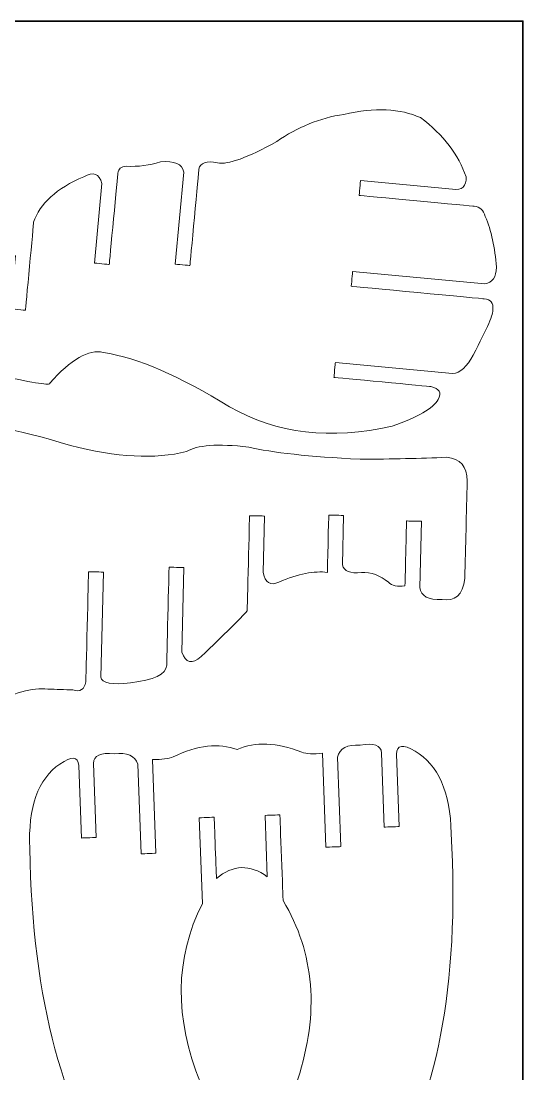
# Model space of a CAD drawing. Header units: inches. Extents: x -305 to 305, y -229 to 229.
# Drawn here: x 210.7 to 304.8, y 31.4 to 228.6 of the extents above; entities that cross this region are included whole.
import ezdxf

# ---------------------------------------------------------------- set-up
doc = ezdxf.new("R2010")
doc.units = ezdxf.units.IN
doc.header["$MEASUREMENT"] = 0
doc.layers.add('Layer 1', color=7, linetype='Continuous')
doc.layers.add('Layer 2', color=5, linetype='Continuous')

msp = doc.modelspace()

# ---------------------------------------------------------------- linework, layer by layer
at = {"layer": 'Layer 1', "lineweight": 9}
for points, knots in [([(291.6181, 197.0943), (293.4155, 196.8835), (294.257, 197.6507), (294.1417, 199.3963), (294.1417, 199.3963), (292.7684, 203.5545), (289.9186, 207.2588), (285.593, 210.509), (285.593, 210.509), (281.8225, 212.224), (277.0359, 212.4304), (271.2336, 211.128), (271.2336, 211.128), (266.7468, 210.4343), (262.5501, 208.7362), (258.6429, 206.0337), (258.6429, 206.0337), (253.1834, 202.99), (249.4933, 201.663), (247.5725, 202.0528), (247.5725, 202.0528), (245.4552, 202.479), (244.29, 202.0828), (244.0767, 200.8645)], [0, 0, 0, 0, 0.16666667, 0.16666667, 0.16666667, 0.16666668, 0.33333333, 0.33333333, 0.33333333, 0.33333334, 0.5, 0.5, 0.5, 0.50000001, 0.66666667, 0.66666667, 0.66666667, 0.66666668, 0.83333333, 0.83333333, 0.83333333, 0.83333334, 1, 1, 1, 1]), ([(241.2169, 200.2964), (240.9291, 201.8408), (239.4705, 202.484), (236.8411, 202.2256), (236.8411, 202.2256), (234.8382, 201.5598), (232.6981, 201.29), (230.4209, 201.417), (230.4209, 201.417), (229.4941, 201.3651), (228.9766, 200.9254), (228.8683, 200.0983)], [0, 0, 0, 0, 0.33333333, 0.33333333, 0.33333333, 0.33333334, 0.66666667, 0.66666667, 0.66666667, 0.66666668, 1, 1, 1, 1]), ([(225.8816, 198.1818), (225.3777, 200.0081), (224.2597, 200.4275), (222.5279, 199.4392), (222.5279, 199.4392), (217.3714, 197.2736), (214.2267, 194.4301), (213.094, 190.9088)], [0, 0, 0, 0, 0.5, 0.5, 0.5, 0.50000001, 1, 1, 1, 1]), ([(225.8816, 198.1818), (225.8816, 198.1818), (224.4782, 183.2724), (224.4782, 183.2724), (224.4782, 183.2724), (224.4782, 183.2724), (227.2598, 183.0106), (227.2598, 183.0106), (227.2598, 183.0106), (227.2598, 183.0106), (228.8683, 200.0983), (228.8683, 200.0983)], [0, 0, 0, 0, 0.33333333, 0.33333333, 0.33333333, 0.33333334, 0.66666667, 0.66666667, 0.66666667, 0.66666668, 1, 1, 1, 1]), ([(241.2169, 200.2962), (241.2169, 200.2962), (239.5956, 183.0725), (239.5956, 183.0725), (239.5956, 183.0725), (239.5956, 183.0725), (242.3772, 182.8106), (242.3772, 182.8106), (242.3772, 182.8106), (242.3772, 182.8106), (244.0767, 200.8643), (244.0767, 200.8643)], [0, 0, 0, 0, 0.33333333, 0.33333333, 0.33333333, 0.33333334, 0.66666667, 0.66666667, 0.66666667, 0.66666668, 1, 1, 1, 1]), ([(291.6183, 197.0943), (291.6183, 197.0943), (274.3546, 198.7192), (274.3546, 198.7192), (274.3546, 198.7192), (274.3546, 198.7192), (274.0927, 195.9377), (274.0927, 195.9377), (274.0927, 195.9377), (274.0927, 195.9377), (295.6698, 193.9068), (295.6698, 193.9068)], [0, 0, 0, 0, 0.33333333, 0.33333333, 0.33333333, 0.33333334, 0.66666667, 0.66666667, 0.66666667, 0.66666668, 1, 1, 1, 1]), ([(180.6662, 190.4028), (180.4701, 192.0958), (179.2458, 192.9782), (176.9948, 193.0507), (176.9948, 193.0507), (173.8447, 193.7483), (172.0182, 191.426), (171.5153, 186.0838), (171.5153, 186.0838), (171.0661, 181.3122), (170.617, 176.5407), (170.1678, 171.7692), (170.1678, 171.7692), (169.8834, 168.3773), (171.1086, 166.1689), (173.8435, 165.1443), (173.8435, 165.1443), (178.0841, 164.7103), (182.0522, 164.7203), (185.7478, 165.1749), (185.7478, 165.1749), (192.532, 165.3316), (199.6648, 164.3214), (207.1457, 162.1443), (207.1457, 162.1443), (213.3225, 160.7616), (216.3113, 160.306), (216.1116, 160.7778), (216.1116, 160.7778), (220.0773, 165.2404), (223.4211, 167.1656), (226.143, 166.5529), (226.143, 166.5529), (232.6533, 165.4928), (240.5305, 162.0933), (249.7735, 156.3551)], [0, 0, 0, 0, 0.11111111, 0.11111111, 0.11111111, 0.11111112, 0.22222222, 0.22222222, 0.22222222, 0.22222223, 0.33333333, 0.33333333, 0.33333333, 0.33333334, 0.44444444, 0.44444444, 0.44444444, 0.44444445, 0.55555556, 0.55555556, 0.55555556, 0.55555557, 0.66666667, 0.66666667, 0.66666667, 0.66666668, 0.77777778, 0.77777778, 0.77777778, 0.77777779, 0.88888889, 0.88888889, 0.88888889, 0.8888889, 1, 1, 1, 1]), ([(297.6563, 179.366), (299.0788, 179.6238), (299.8058, 180.6627), (299.8371, 182.4827), (299.8371, 182.4827), (299.5727, 186.1705), (298.8749, 189.3408), (297.744, 191.9935), (297.744, 191.9935), (297.4201, 193.1955), (296.7288, 193.8331), (295.6696, 193.9069)], [0, 0, 0, 0, 0.33333333, 0.33333333, 0.33333333, 0.33333334, 0.66666667, 0.66666667, 0.66666667, 0.66666668, 1, 1, 1, 1]), ([(209.7021, 184.6874), (209.7021, 184.6874), (208.7613, 174.693), (208.7613, 174.693), (208.7613, 174.693), (208.7613, 174.693), (211.5429, 174.4312), (211.5429, 174.4312), (211.5429, 174.4312), (211.5429, 174.4312), (213.094, 190.9088), (213.094, 190.9088)], [0, 0, 0, 0, 0.33333333, 0.33333333, 0.33333333, 0.33333334, 0.66666667, 0.66666667, 0.66666667, 0.66666668, 1, 1, 1, 1]), ([(297.6561, 179.366), (297.6561, 179.366), (272.8834, 181.6976), (272.8834, 181.6976), (272.8834, 181.6976), (272.8834, 181.6976), (272.6216, 178.9162), (272.6216, 178.9162), (272.6216, 178.9162), (272.6216, 178.9162), (297.5501, 176.5699), (297.5501, 176.5699)], [0, 0, 0, 0, 0.33333333, 0.33333333, 0.33333333, 0.33333334, 0.66666667, 0.66666667, 0.66666667, 0.66666668, 1, 1, 1, 1]), ([(291.6183, 162.565), (293.0479, 162.7151), (294.328, 163.8755), (295.4587, 166.046), (295.4587, 166.046), (298.1172, 171.0808), (299.345, 173.9131), (299.1421, 174.5423), (299.1421, 174.5423), (299.2944, 175.7859), (298.7636, 176.4618), (297.5503, 176.5698)], [0, 0, 0, 0, 0.33333333, 0.33333333, 0.33333333, 0.33333334, 0.66666667, 0.66666667, 0.66666667, 0.66666668, 1, 1, 1, 1]), ([(291.6183, 162.565), (291.6183, 162.565), (269.6356, 164.634), (269.6356, 164.634), (269.6356, 164.634), (269.6356, 164.634), (269.3738, 161.8526), (269.3738, 161.8526), (269.3738, 161.8526), (269.3738, 161.8526), (287.5108, 160.1455), (287.5108, 160.1455)], [0, 0, 0, 0, 0.33333333, 0.33333333, 0.33333333, 0.33333334, 0.66666667, 0.66666667, 0.66666667, 0.66666668, 1, 1, 1, 1]), ([(249.7735, 156.3551), (258.671, 151.3017), (268.837, 150.101), (280.2718, 152.7527), (280.2718, 152.7527), (285.0987, 154.4242), (287.9716, 156.0701), (288.8905, 157.6907), (288.8905, 157.6907), (289.6376, 158.9735), (289.1777, 159.7919), (287.5108, 160.1455)], [0, 0, 0, 0, 0.33333333, 0.33333333, 0.33333333, 0.33333334, 0.66666667, 0.66666667, 0.66666667, 0.66666668, 1, 1, 1, 1]), ([(274.2641, 146.5349), (264.7325, 147.0101), (257.776, 147.7694), (253.3942, 148.8125), (253.3942, 148.8125), (247.5809, 149.4744), (243.6873, 149.1874), (241.7137, 147.9515), (241.7137, 147.9515), (235.8831, 146.4972), (228.6398, 146.8816), (219.9838, 149.1048), (219.9838, 149.1048), (209.7907, 152.3369), (201.2185, 153.7252), (194.2671, 153.2698), (194.2671, 153.2698), (186.7245, 151.3366), (182.6483, 149.2497), (182.0385, 147.009), (182.0385, 147.009), (181.5689, 145.379), (181.9175, 144.6067), (183.0838, 144.6926)], [0, 0, 0, 0, 0.16666667, 0.16666667, 0.16666667, 0.16666668, 0.33333333, 0.33333333, 0.33333333, 0.33333334, 0.5, 0.5, 0.5, 0.50000001, 0.66666667, 0.66666667, 0.66666667, 0.66666668, 0.83333333, 0.83333333, 0.83333333, 0.83333334, 1, 1, 1, 1]), ([(285.4751, 122.5223), (285.6786, 120.8672), (287.0644, 120.1213), (289.6325, 120.2846), (289.6325, 120.2846), (292.0572, 119.7915), (293.4816, 121.0942), (293.9047, 124.1931), (293.9047, 124.1931), (294.0529, 130.2863), (294.2012, 136.3794), (294.3494, 142.4728), (294.3494, 142.4728), (294.3464, 145.1998), (293.0593, 146.673), (290.4887, 146.8919), (290.4887, 146.8919), (285.6497, 146.6745), (280.2414, 146.5555), (274.2641, 146.5349)], [0, 0, 0, 0, 0.2, 0.2, 0.2, 0.20000001, 0.4, 0.4, 0.4, 0.40000001, 0.6, 0.6, 0.6, 0.60000001, 0.8, 0.8, 0.8, 0.80000001, 1, 1, 1, 1]), ([(270.9672, 126.7311), (270.9672, 126.7311), (271.193, 136.0101), (271.193, 136.0101), (271.193, 136.0101), (271.193, 136.0101), (268.3999, 136.0781), (268.3999, 136.0781), (268.3999, 136.0781), (268.3999, 136.0781), (268.1387, 125.3409), (268.1387, 125.3409)], [0, 0, 0, 0, 0.33333333, 0.33333333, 0.33333333, 0.33333334, 0.66666667, 0.66666667, 0.66666667, 0.66666668, 1, 1, 1, 1]), ([(256.0908, 125.3213), (256.0908, 125.3213), (256.348, 135.8931), (256.348, 135.8931), (256.348, 135.8931), (256.348, 135.8931), (253.5549, 135.961), (253.5549, 135.961), (253.5549, 135.961), (253.5549, 135.961), (253.1215, 118.1502), (253.1215, 118.1502)], [0, 0, 0, 0, 0.33333333, 0.33333333, 0.33333333, 0.33333334, 0.66666667, 0.66666667, 0.66666667, 0.66666668, 1, 1, 1, 1]), ([(285.4751, 122.5225), (285.4751, 122.5225), (285.7763, 134.9015), (285.7763, 134.9015), (285.7763, 134.9015), (285.7763, 134.9015), (282.9832, 134.9694), (282.9832, 134.9694), (282.9832, 134.9694), (282.9832, 134.9694), (282.6873, 122.7985), (282.6873, 122.7985)], [0, 0, 0, 0, 0.33333333, 0.33333333, 0.33333333, 0.33333334, 0.66666667, 0.66666667, 0.66666667, 0.66666668, 1, 1, 1, 1]), ([(240.8802, 110.4233), (240.8802, 110.4233), (241.2651, 126.2426), (241.2651, 126.2426), (241.2651, 126.2426), (241.2651, 126.2426), (238.472, 126.3106), (238.472, 126.3106), (238.472, 126.3106), (238.472, 126.3106), (238.025, 107.9391), (238.025, 107.9391)], [0, 0, 0, 0, 0.33333333, 0.33333333, 0.33333333, 0.33333334, 0.66666667, 0.66666667, 0.66666667, 0.66666668, 1, 1, 1, 1]), ([(270.9672, 126.7314), (271.243, 125.5781), (272.4233, 125.0978), (274.5079, 125.2902), (274.5079, 125.2902), (276.3551, 125.3845), (278.0463, 124.7876), (279.5814, 123.4993), (279.5814, 123.4993), (280.2651, 122.8577), (281.3007, 122.6239), (282.6873, 122.7985)], [0, 0, 0, 0, 0.33333333, 0.33333333, 0.33333333, 0.33333334, 0.66666667, 0.66666667, 0.66666667, 0.66666668, 1, 1, 1, 1]), ([(225.6909, 105.6864), (225.6909, 105.6864), (226.1703, 125.392), (226.1703, 125.392), (226.1703, 125.392), (226.1703, 125.392), (223.3772, 125.4599), (223.3772, 125.4599), (223.3772, 125.4599), (223.3772, 125.4599), (222.8762, 104.8686), (222.8762, 104.8686)], [0, 0, 0, 0, 0.33333333, 0.33333333, 0.33333333, 0.33333334, 0.66666667, 0.66666667, 0.66666667, 0.66666668, 1, 1, 1, 1]), ([(256.0908, 125.3215), (256.4825, 123.384), (257.473, 122.7865), (259.062, 123.5296), (259.062, 123.5296), (262.7022, 125.0563), (265.7277, 125.6602), (268.1387, 125.3411)], [0, 0, 0, 0, 0.5, 0.5, 0.5, 0.50000001, 1, 1, 1, 1]), ([(240.8802, 110.4233), (241.5849, 108.3739), (242.7807, 108.0841), (244.4678, 109.5544), (244.4678, 109.5544), (248.9272, 113.8058), (251.8117, 116.6711), (253.1215, 118.1502)], [0, 0, 0, 0, 0.5, 0.5, 0.5, 0.50000001, 1, 1, 1, 1]), ([(180.4054, 107.5756), (178.5929, 107.475), (177.8073, 106.6579), (178.0485, 105.1255), (178.0485, 105.1255), (181.0583, 100.0672), (184.9577, 97.245), (189.7473, 96.6596), (189.7473, 96.6596), (194.9224, 96.8985), (200.019, 98.2162), (205.0375, 100.6128), (205.0375, 100.6128), (209.2679, 102.803), (212.8418, 103.7581), (215.759, 103.4786)], [0, 0, 0, 0, 0.25, 0.25, 0.25, 0.25000001, 0.5, 0.5, 0.5, 0.50000001, 0.75, 0.75, 0.75, 0.75000001, 1, 1, 1, 1]), ([(222.8762, 104.8686), (222.6145, 103.3987), (221.8069, 102.8799), (220.4541, 103.3123), (220.4541, 103.3123), (218.889, 103.3677), (217.3241, 103.4231), (215.759, 103.4786)], [0, 0, 0, 0, 0.5, 0.5, 0.5, 0.50000001, 1, 1, 1, 1]), ([(251.2549, 92.1634), (247.807, 93.4314), (243.8022, 92.9784), (239.2407, 90.8043), (239.2407, 90.8043), (238.3819, 90.4255), (237.0951, 90.2633), (235.3804, 90.3178)], [0, 0, 0, 0, 0.5, 0.5, 0.5, 0.50000001, 1, 1, 1, 1]), ([(251.2549, 92.1634), (254.603, 93.6752), (258.63, 93.5105), (263.3356, 91.6689), (263.3356, 91.6689), (264.2194, 91.3526), (265.5145, 91.2831), (267.2208, 91.4603)], [0, 0, 0, 0, 0.5, 0.5, 0.5, 0.50000001, 1, 1, 1, 1]), ([(281.1014, 91.3035), (281.1484, 93.0315), (282.3127, 93.2092), (284.5943, 91.836), (284.5943, 91.836), (288.8976, 89.3382), (291.1566, 84.2046), (291.371, 76.4354), (291.371, 76.4354), (292.9022, 47.7625), (288.6928, 26.0752), (278.743, 11.3734), (278.743, 11.3734), (272.4906, 2.3857), (265.9364, -2.3868), (259.0814, -2.9444)], [0, 0, 0, 0, 0.25, 0.25, 0.25, 0.25000001, 0.5, 0.5, 0.5, 0.50000001, 0.75, 0.75, 0.75, 0.75000001, 1, 1, 1, 1]), ([(270.0419, 90.7496), (270.4625, 92.3886), (271.884, 93.1356), (274.3068, 92.9905), (274.3068, 92.9905), (276.8433, 93.468), (278.1735, 92.9747), (278.2984, 91.5098)], [0, 0, 0, 0, 0.5, 0.5, 0.5, 0.50000001, 1, 1, 1, 1]), ([(221.5468, 89.1665), (221.3761, 90.8868), (220.202, 90.9806), (218.0247, 89.4474), (218.0247, 89.4474), (213.9115, 86.6476), (212.0261, 81.3653), (212.3691, 73.6006), (212.3691, 73.6006), (212.8966, 44.8918), (218.6493, 23.5619), (229.627, 9.611), (229.627, 9.611), (236.5075, 1.0946), (243.3868, -3.1959), (250.2642, -3.2607)], [0, 0, 0, 0, 0.25, 0.25, 0.25, 0.25000001, 0.5, 0.5, 0.5, 0.50000001, 0.75, 0.75, 0.75, 0.75000001, 1, 1, 1, 1]), ([(232.6176, 89.4067), (232.0806, 91.0114), (230.6091, 91.6545), (228.203, 91.3362), (228.203, 91.3362), (225.6388, 91.6307), (224.3474, 91.0434), (224.3278, 89.5732)], [0, 0, 0, 0, 0.5, 0.5, 0.5, 0.50000001, 1, 1, 1, 1]), ([(267.2208, 91.4603), (267.2208, 91.4603), (267.8519, 73.8702), (267.8519, 73.8702), (267.8519, 73.8702), (267.8519, 73.8702), (269.2479, 73.9202), (269.2479, 73.9202)], [0, 0, 0, 0, 0.5, 0.5, 0.5, 0.50000001, 1, 1, 1, 1]), ([(270.0419, 90.7496), (270.0419, 90.7496), (270.6439, 73.9703), (270.6439, 73.9703), (270.6439, 73.9703), (270.6439, 73.9703), (269.2479, 73.9202), (269.2479, 73.9202)], [0, 0, 0, 0, 0.5, 0.5, 0.5, 0.50000001, 1, 1, 1, 1]), ([(278.2984, 91.5098), (278.2984, 91.5098), (278.7965, 77.6267), (278.7965, 77.6267), (278.7965, 77.6267), (278.7965, 77.6267), (280.1925, 77.6768), (280.1925, 77.6768)], [0, 0, 0, 0, 0.5, 0.5, 0.5, 0.50000001, 1, 1, 1, 1]), ([(281.1014, 91.3035), (281.1014, 91.3035), (281.5885, 77.7269), (281.5885, 77.7269), (281.5885, 77.7269), (281.5885, 77.7269), (280.1925, 77.6768), (280.1925, 77.6768)], [0, 0, 0, 0, 0.5, 0.5, 0.5, 0.50000001, 1, 1, 1, 1]), ([(221.5468, 89.1665), (221.5468, 89.1665), (222.0339, 75.59), (222.0339, 75.59), (222.0339, 75.59), (222.0339, 75.59), (223.4299, 75.6401), (223.4299, 75.6401)], [0, 0, 0, 0, 0.5, 0.5, 0.5, 0.50000001, 1, 1, 1, 1]), ([(224.3278, 89.5732), (224.3278, 89.5732), (224.8259, 75.6902), (224.8259, 75.6902), (224.8259, 75.6902), (224.8259, 75.6902), (223.4299, 75.6401), (223.4299, 75.6401)], [0, 0, 0, 0, 0.5, 0.5, 0.5, 0.50000001, 1, 1, 1, 1]), ([(232.6176, 89.4067), (232.6176, 89.4067), (233.2195, 72.6275), (233.2195, 72.6275), (233.2195, 72.6275), (233.2195, 72.6275), (234.6155, 72.6776), (234.6155, 72.6776)], [0, 0, 0, 0, 0.5, 0.5, 0.5, 0.50000001, 1, 1, 1, 1]), ([(235.3804, 90.3178), (235.3804, 90.3178), (236.0115, 72.7277), (236.0115, 72.7277), (236.0115, 72.7277), (236.0115, 72.7277), (234.6155, 72.6776), (234.6155, 72.6776)], [0, 0, 0, 0, 0.5, 0.5, 0.5, 0.50000001, 1, 1, 1, 1]), ([(244.7251, 63.3313), (244.7251, 63.3313), (244.137, 79.3818), (244.137, 79.3818), (244.137, 79.3818), (244.137, 79.3818), (246.929, 79.482), (246.929, 79.482), (246.929, 79.482), (246.929, 79.482), (247.3509, 68.0064), (247.3509, 68.0064)], [0, 0, 0, 0, 0.33333333, 0.33333333, 0.33333333, 0.33333334, 0.66666667, 0.66666667, 0.66666667, 0.66666668, 1, 1, 1, 1]), ([(256.8792, 68.3483), (256.8792, 68.3483), (256.4573, 79.8239), (256.4573, 79.8239), (256.4573, 79.8239), (256.4573, 79.8239), (259.2493, 79.924), (259.2493, 79.924), (259.2493, 79.924), (259.2493, 79.924), (259.8387, 63.8736), (259.8387, 63.8736)], [0, 0, 0, 0, 0.33333333, 0.33333333, 0.33333333, 0.33333334, 0.66666667, 0.66666667, 0.66666667, 0.66666668, 1, 1, 1, 1]), ([(244.7251, 63.3313), (239.5294, 53.0719), (239.4164, 41.874), (244.3872, 29.7378), (244.3872, 29.7378), (246.601, 25.6416), (249.7113, 23.5881), (253.7179, 23.5771)], [0, 0, 0, 0, 0.5, 0.5, 0.5, 0.50000001, 1, 1, 1, 1]), ([(259.8387, 63.8736), (265.7563, 54.013), (266.6715, 42.8519), (262.5832, 30.3907), (262.5832, 30.3907), (260.6686, 26.1464), (257.7135, 23.8752), (253.7179, 23.5771)], [0, 0, 0, 0, 0.5, 0.5, 0.5, 0.50000001, 1, 1, 1, 1])]:
    msp.add_open_spline(points, degree=3, knots=knots, dxfattribs=at)
for points in [[(238.025, 107.9393), (237.895, 106.2407), (235.6342, 105.1492), (231.2428, 104.665)], [(225.6908, 105.686), (225.8804, 104.5875), (227.7312, 104.2471), (231.243, 104.665)], [(256.8792, 68.3483), (253.618, 70.7136), (250.4418, 70.5998), (247.3509, 68.0064)]]:
    msp.add_open_spline(points, degree=3, dxfattribs=at)
at = {"layer": 'Layer 2', "lineweight": 35}
msp.add_open_spline([(-304.8, 228.6), (-304.8, 228.6), (304.8, 228.6), (304.8, 228.6), (304.8, 228.6), (304.8, 228.6), (304.8, -228.6), (304.8, -228.6), (304.8, -228.6), (304.8, -228.6), (-304.8, -228.6), (-304.8, -228.6), (-304.8, -228.6), (-304.8, -228.6), (-304.8, 228.6), (-304.8, 228.6)], degree=3, knots=[0, 0, 0, 0, 0.25, 0.25, 0.25, 0.25000001, 0.5, 0.5, 0.5, 0.50000001, 0.75, 0.75, 0.75, 0.75000001, 1, 1, 1, 1], dxfattribs=at)

doc.saveas('drawing.dxf')
